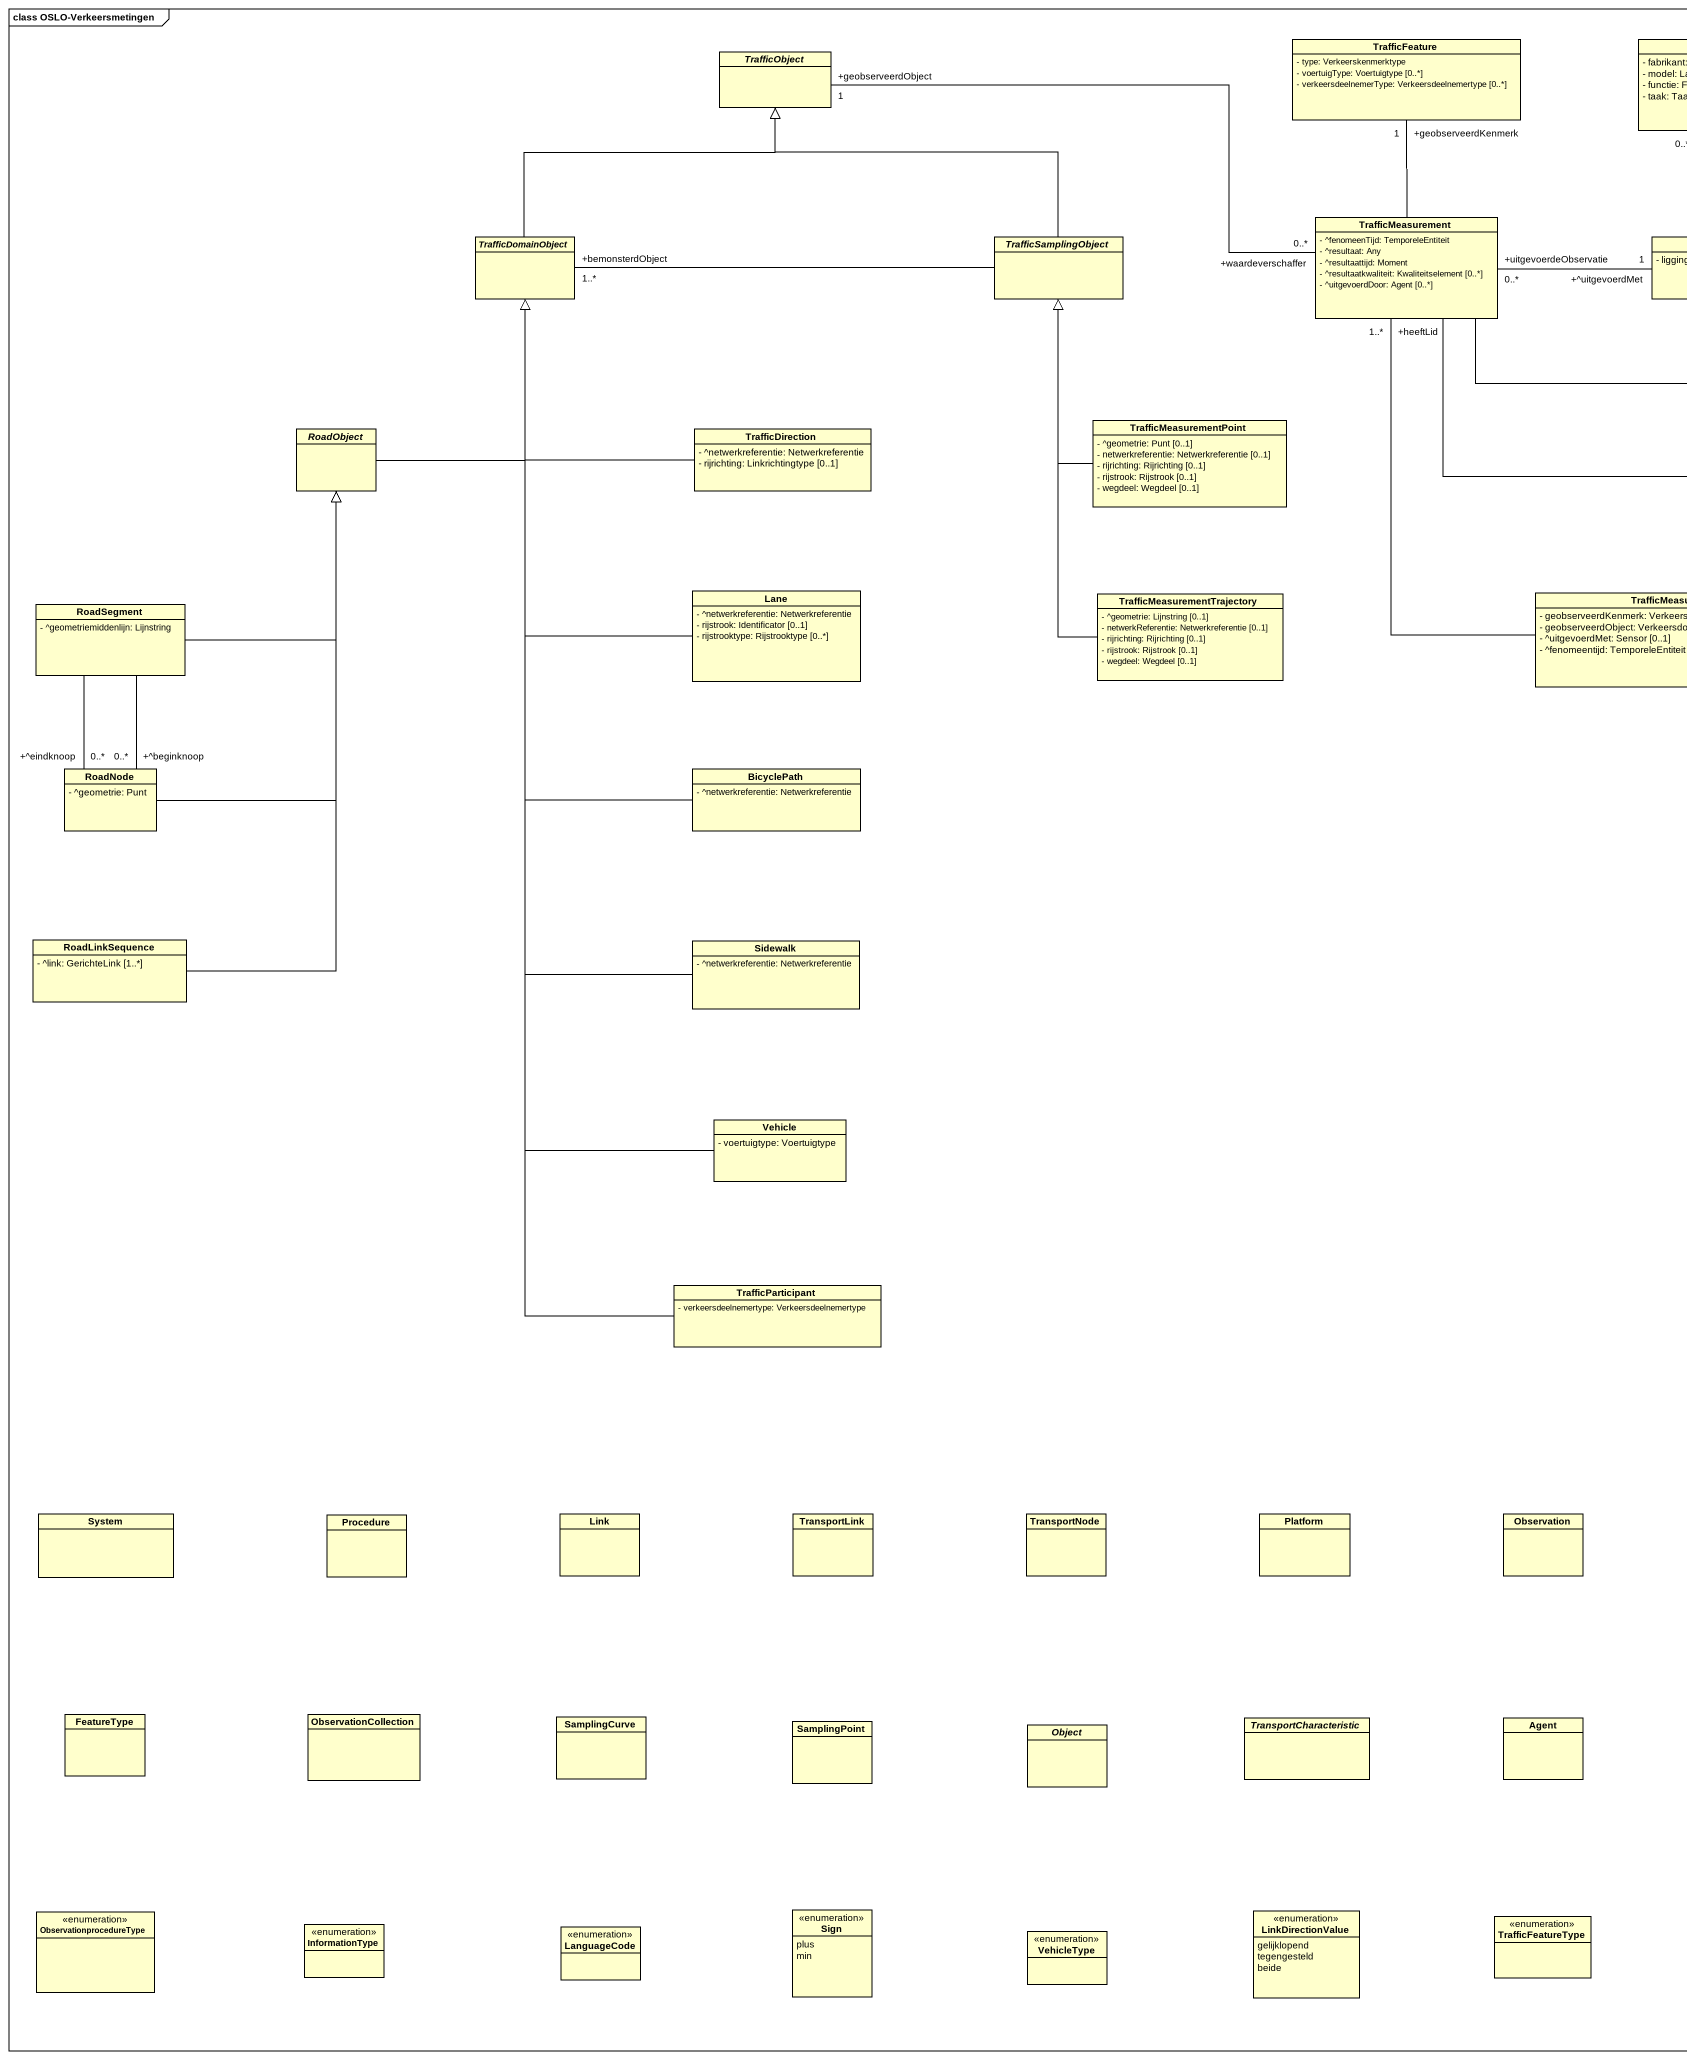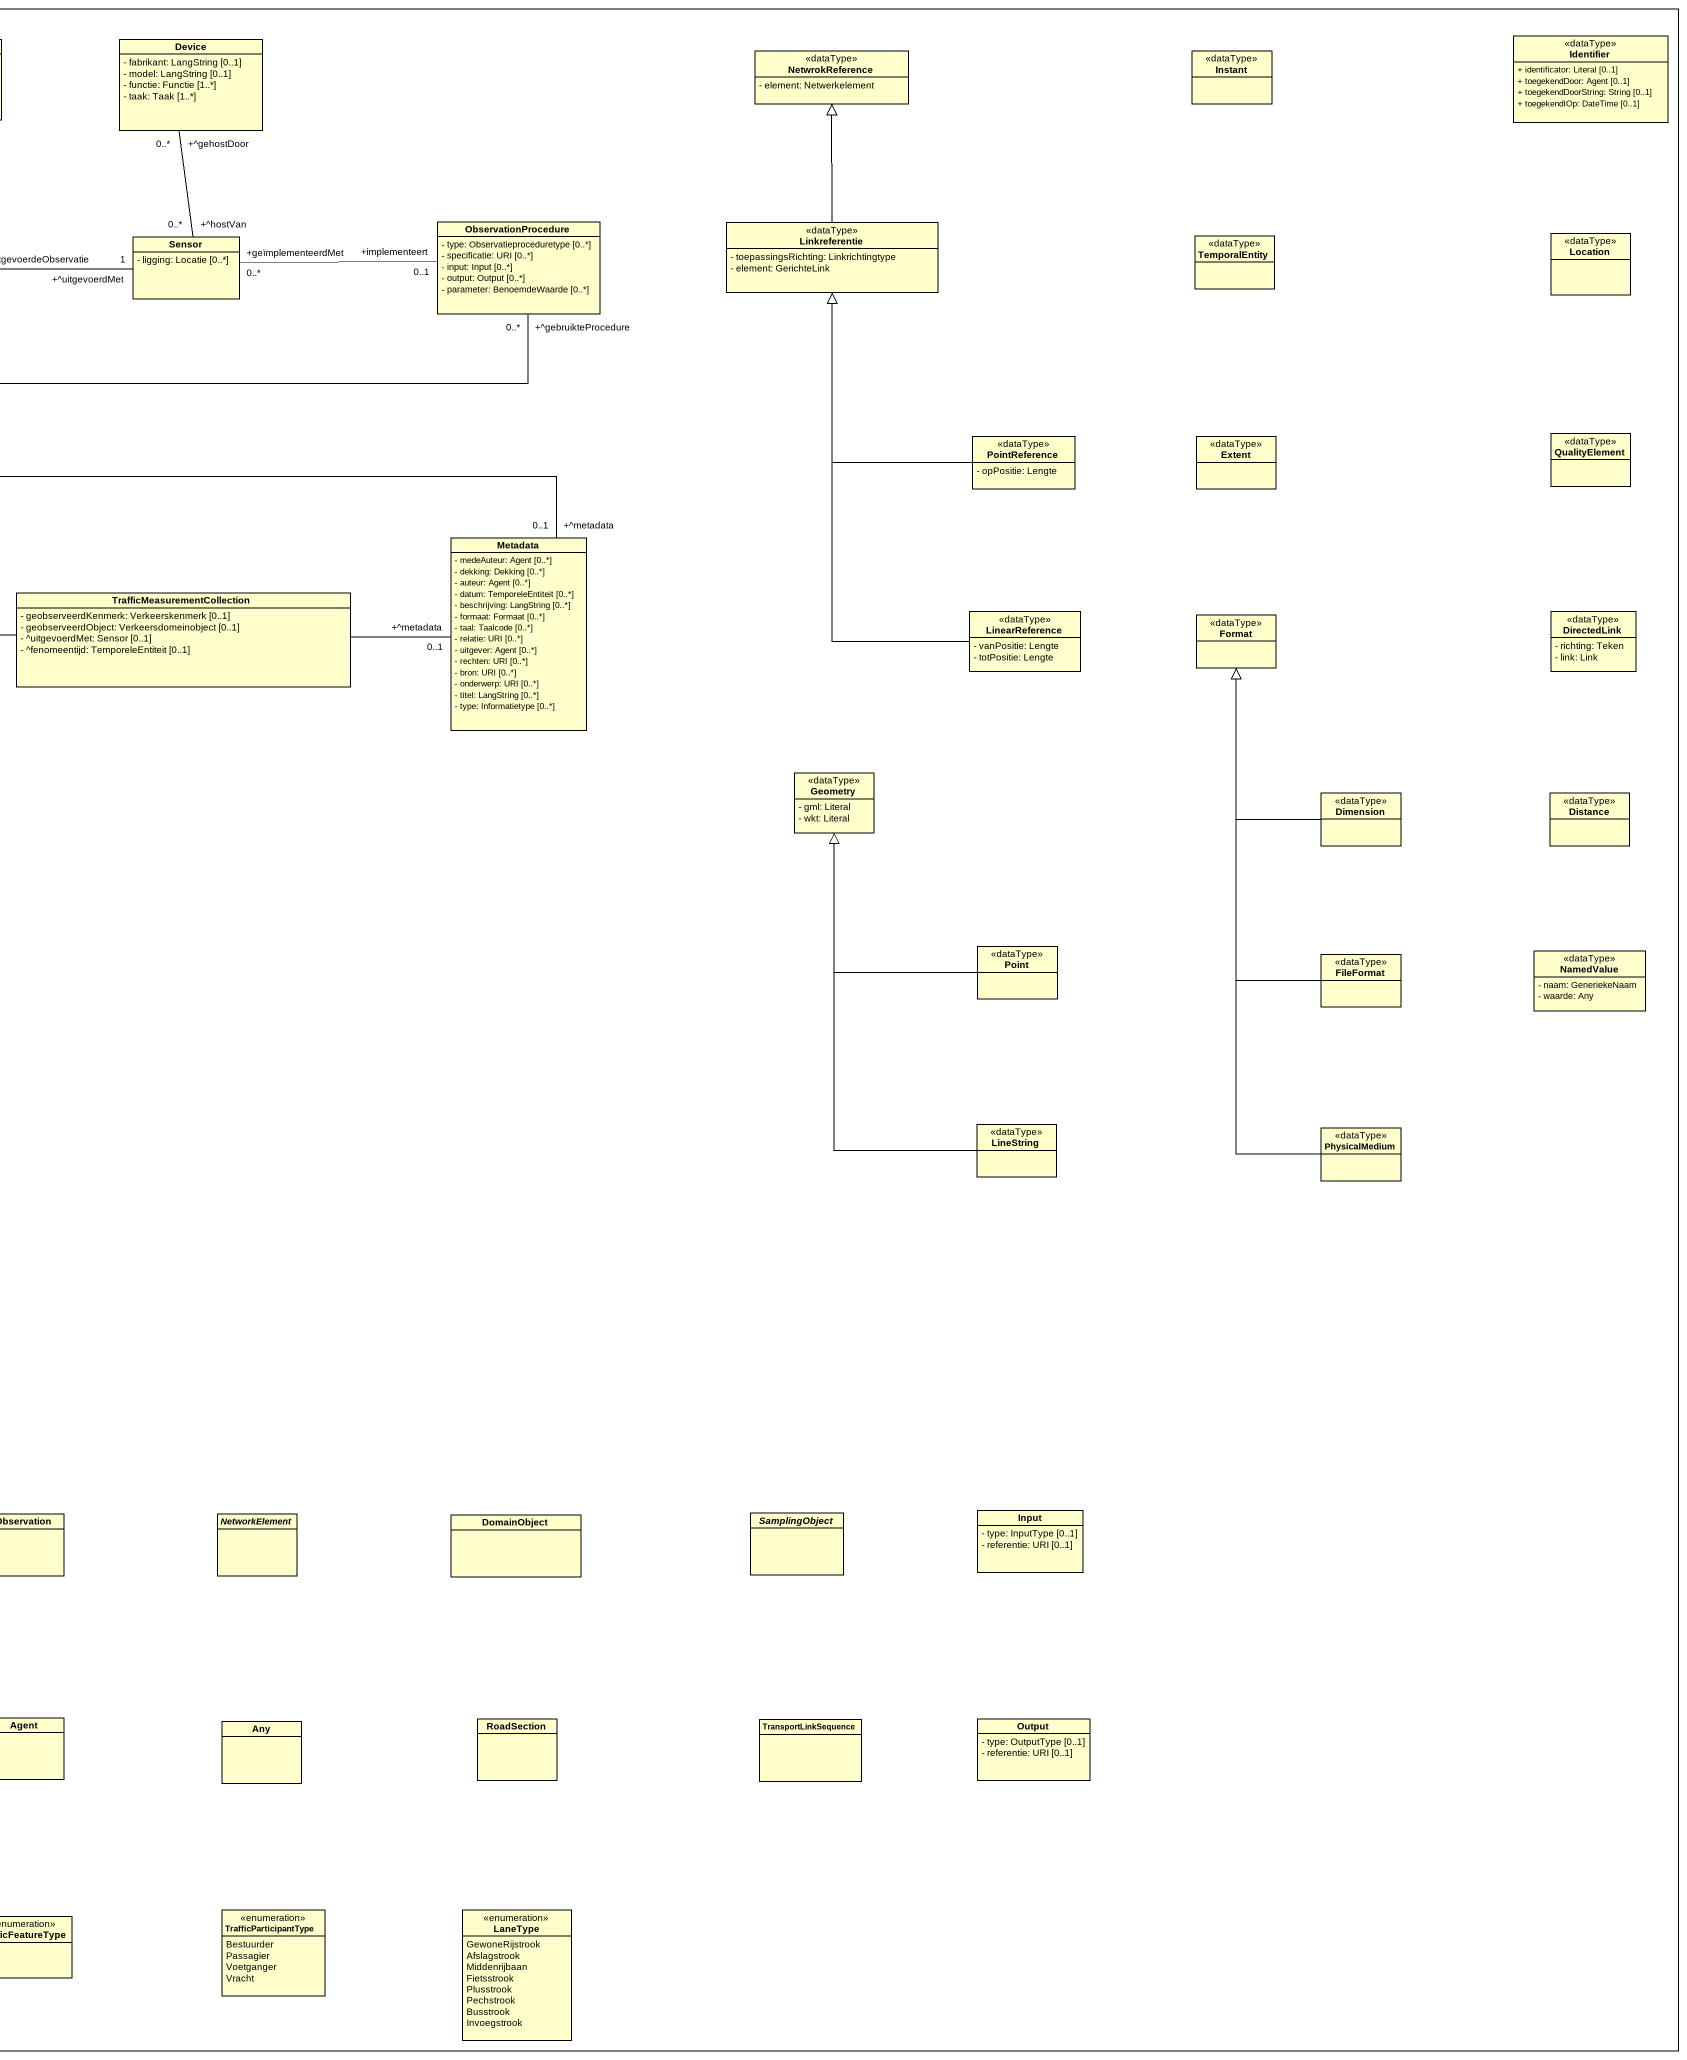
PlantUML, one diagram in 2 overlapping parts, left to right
@startuml
mainframe class OSLO-Verkeersmetingen
hide circle
hide empty members
skinparam classAttributeIconSize 0
class Identifier <<dataType>> {
  + identificator: Literal [0..1]
  + toegekendDoor: Agent [0..1]
  + toegekendDoorString: String [0..1]
  + toegekendIOp: DateTime [0..1]
}
abstract class TrafficObject
class TrafficFeature {
  - type: Verkeerskenmerktype
  - voertuigType: Voertuigtype [0..*]
  - verkeersdeelnemerType: Verkeersdeelnemertype [0..*]
}
class Device {
  - fabrikant: LangString [0..1]
  - model: LangString [0..1]
  - functie: Functie [1..*]
  - taak: Taak [1..*]
}
class NetwrokReference <<dataType>> {
  - element: Netwerkelement
}
class Instant <<dataType>>
abstract class TrafficDomainObject
abstract class TrafficSamplingObject
class TrafficMeasurement {
  - ^fenomeenTijd: TemporeleEntiteit
  - ^resultaat: Any
  - ^resultaattijd: Moment
  - ^resultaatkwaliteit: Kwaliteitselement [0..*]
  - ^uitgevoerdDoor: Agent [0..*]
}
class Sensor {
  - ligging: Locatie [0..*]
}
class ObservationProcedure {
  - type: Observatieproceduretype [0..*]
  - specificatie: URI [0..*]
  - input: Input [0..*]
  - output: Output [0..*]
  - parameter: BenoemdeWaarde [0..*]
}
class Linkreferentie <<dataType>> {
  - toepassingsRichting: Linkrichtingtype
  - element: GerichteLink
}
class TemporalEntity <<dataType>>
class Location <<dataType>>
abstract class RoadObject
class TrafficDirection {
  - ^netwerkreferentie: Netwerkreferentie
  - rijrichting: Linkrichtingtype [0..1]
}
class TrafficMeasurementPoint {
  - ^geometrie: Punt [0..1]
  - netwerkreferentie: Netwerkreferentie [0..1]
  - rijrichting: Rijrichting [0..1]
  - rijstrook: Rijstrook [0..1]
  - wegdeel: Wegdeel [0..1]
}
class PointReference <<dataType>> {
  - opPositie: Lengte
}
class Extent <<dataType>>
class QualityElement <<dataType>>
class Metadata {
  - medeAuteur: Agent [0..*]
  - dekking: Dekking [0..*]
  - auteur: Agent [0..*]
  - datum: TemporeleEntiteit [0..*]
  - beschrijving: LangString [0..*]
  - formaat: Formaat [0..*]
  - taal: Taalcode [0..*]
  - relatie: URI [0..*]
  - uitgever: Agent [0..*]
  - rechten: URI [0..*]
  - bron: URI [0..*]
  - onderwerp: URI [0..*]
  - titel: LangString [0..*]
  - type: Informatietype [0..*]
}
class Lane {
  - ^netwerkreferentie: Netwerkreferentie
  - rijstrook: Identificator [0..1]
  - rijstrooktype: Rijstrooktype [0..*]
}
class TrafficMeasurementTrajectory {
  - ^geometrie: Lijnstring [0..1]
  - netwerkReferentie: Netwerkreferentie [0..1]
  - rijrichting: Rijrichting [0..1]
  - rijstrook: Rijstrook [0..1]
  - wegdeel: Wegdeel [0..1]
}
class TrafficMeasurementCollection {
  - geobserveerdKenmerk: Verkeerskenmerk [0..1]
  - geobserveerdObject: Verkeersdomeinobject [0..1]
  - ^uitgevoerdMet: Sensor [0..1]
  - ^fenomeentijd: TemporeleEntiteit [0..1]
}
class RoadSegment {
  - ^geometriemiddenlijn: Lijnstring
}
class LinearReference <<dataType>> {
  - vanPositie: Lengte
  - totPositie: Lengte
}
class Format <<dataType>>
class DirectedLink <<dataType>> {
  - richting: Teken
  - link: Link
}
class RoadNode {
  - ^geometrie: Punt
}
class BicyclePath {
  - ^netwerkreferentie: Netwerkreferentie
}
class Geometry <<dataType>> {
  - gml: Literal
  - wkt: Literal
}
class Dimension <<dataType>>
class Distance <<dataType>>
class RoadLinkSequence {
  - ^link: GerichteLink [1..*]
}
class Sidewalk {
  - ^netwerkreferentie: Netwerkreferentie
}
class Point <<dataType>>
class FileFormat <<dataType>>
class NamedValue <<dataType>> {
  - naam: GeneriekeNaam
  - waarde: Any
}
class Vehicle {
  - voertuigtype: Voertuigtype
}
class LineString <<dataType>>
class PhysicalMedium <<dataType>>
class TrafficParticipant {
  - verkeersdeelnemertype: Verkeersdeelnemertype
}
class System
class Procedure
class Link
class TransportLink
class TransportNode
class Platform
class Observation
abstract class NetworkElement
class DomainObject
abstract class SamplingObject
class Input {
  - type: InputType [0..1]
  - referentie: URI [0..1]
}
class FeatureType
class ObservationCollection
class SamplingCurve
abstract class TransportCharacteristic
class "Agent" as Agent_
class RoadSection
class TransportLinkSequence
class Output {
  - type: OutputType [0..1]
  - referentie: URI [0..1]
}
class SamplingPoint
abstract class "Object" as Object_
class Any
enum ObservationprocedureType
enum Sign {
  plus
  min
}
enum LinkDirectionValue {
  gelijklopend
  tegengesteld
  beide
}
enum TrafficFeatureType
enum TrafficParticipantType {
  Bestuurder
  Passagier
  Voetganger
  Vracht
}
enum LaneType {
  GewoneRijstrook
  Afslagstrook
  Middenrijbaan
  Fietsstrook
  Plusstrook
  Pechstrook
  Busstrook
  Invoegstrook
}
enum InformationType
enum LanguageCode
enum VehicleType
Device "+^gehostDoor\n0..*" -- "+^hostVan\n0..*" Sensor
TrafficDomainObject -up-|> TrafficObject
TrafficSamplingObject -up-|> TrafficObject
TrafficSamplingObject -left- "+bemonsterdObject\n1..*" TrafficDomainObject
TrafficMeasurement "+waardeverschaffer\n0..*" -left- "+geobserveerdObject\n1" TrafficObject
TrafficMeasurement -up- "+geobserveerdKenmerk\n1" TrafficFeature
TrafficMeasurement "+uitgevoerdeObservatie\n0..*" -right- "+^uitgevoerdMet\n1" Sensor
TrafficMeasurement -right- "+^metadata\n0..1" Metadata
Sensor "+geïmplementeerdMet\n0..*" -right- "+implementeert\n0..1" ObservationProcedure
ObservationProcedure "+^gebruikteProcedure\n0..*" -left- TrafficMeasurement
Linkreferentie -up-|> NetwrokReference
RoadObject -up-|> TrafficDomainObject
TrafficDirection -up-|> TrafficDomainObject
TrafficMeasurementPoint -up-|> TrafficSamplingObject
PointReference -up-|> Linkreferentie
Lane -up-|> TrafficDomainObject
TrafficMeasurementTrajectory -up-|> TrafficSamplingObject
TrafficMeasurementCollection -up- "+heeftLid\n1..*" TrafficMeasurement
TrafficMeasurementCollection -right- "+^metadata\n0..1" Metadata
RoadSegment -up-|> RoadObject
RoadSegment -- "+^eindknoop\n0..*" RoadNode
RoadSegment -- "+^beginknoop\n0..*" RoadNode
LinearReference -up-|> Linkreferentie
RoadNode -up-|> RoadObject
BicyclePath -up-|> TrafficDomainObject
Dimension -up-|> Format
RoadLinkSequence -up-|> RoadObject
Sidewalk -up-|> TrafficDomainObject
Point -up-|> Geometry
FileFormat -up-|> Format
Vehicle -up-|> TrafficDomainObject
LineString -up-|> Geometry
PhysicalMedium -up-|> Format
TrafficParticipant -up-|> TrafficDomainObject
@enduml
